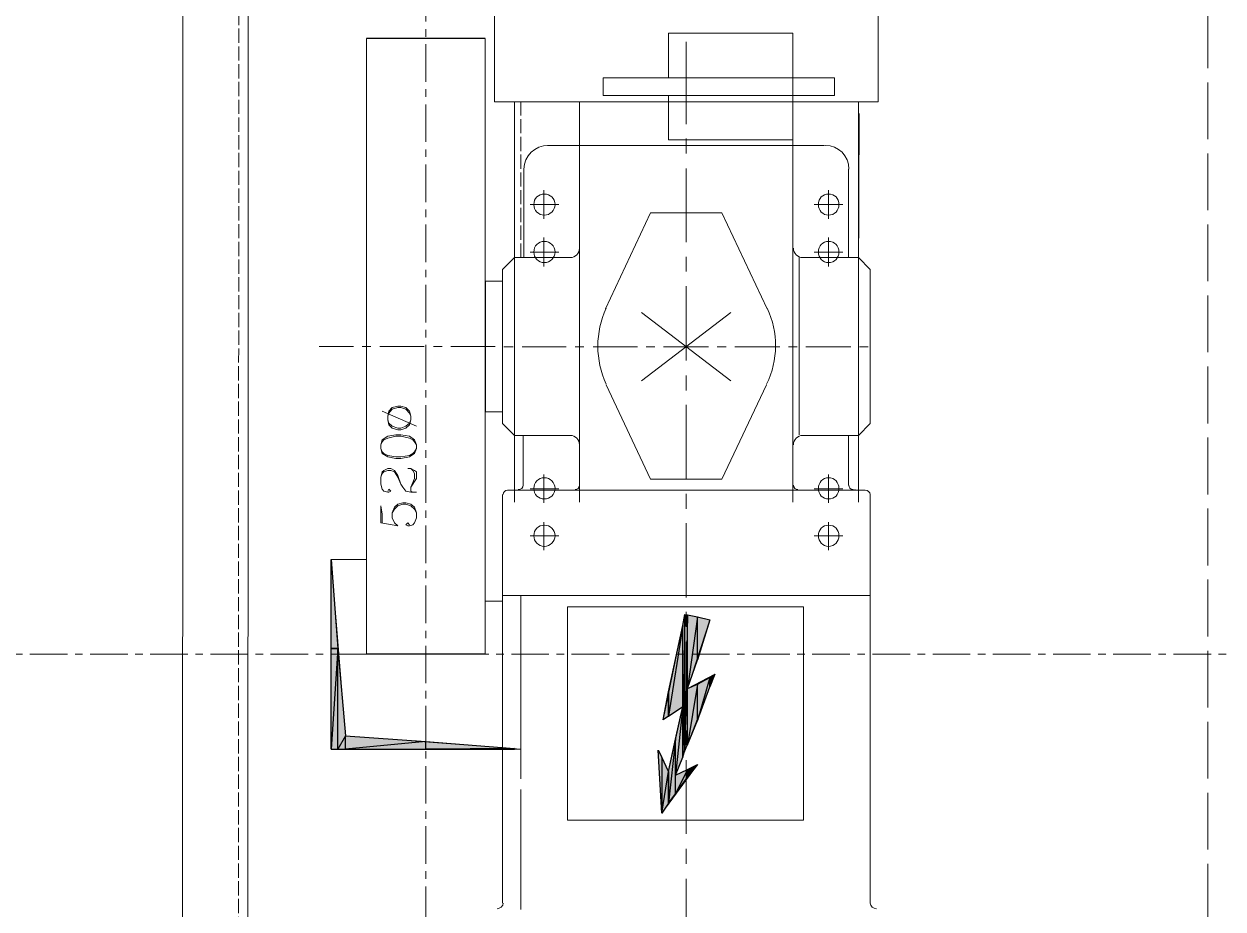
# Model space of a CAD drawing. Header units: millimetres. Extents: x -665 to 20454, y -27797 to 160.
# Drawn here: x 18100 to 19112, y -1835 to -1087 of the extents above; entities that cross this region are included whole.
import ezdxf

# ---------------------------------------------------------------- set-up
doc = ezdxf.new("R2010")
doc.units = ezdxf.units.MM
doc.linetypes.add('$0$ACAD_ISO02W100', pattern=[15, 12, -3])
doc.linetypes.add('$0$CENTER', pattern=[50.8, 31.75, -6.35, 6.35, -6.35])
for name, color, linetype, lineweight in [('$0$Car', 3, 'Continuous', 18), ('$0$CL', 2, '$0$CENTER', 0), ('$0$DL', 8, '$0$ACAD_ISO02W100', 0)]:
    doc.layers.add(name, color=color, linetype=linetype, lineweight=lineweight)

msp = doc.modelspace()

# ---------------------------------------------------------------- hatches: boundary and pattern name
at = {"true_color": 0x000007}
for points in [[(18364.911, -1614.638), (18359.117, -1614.638), (18359.117, -1539.321)], [(18678.817, -1590.41), (18668.283, -1624.118), (18668.283, -1587.777)], [(18683.031, -1636.232), (18678.817, -1646.766), (18678.817, -1638.865)], [(18644.056, -1650.979), (18644.056, -1671.52), (18639.315, -1674.68)], [(18644.056, -1718.395), (18644.056, -1745.257), (18638.262, -1753.684)], [(18668.283, -1712.602), (18659.856, -1723.136), (18659.856, -1716.815)]]:
    msp.add_hatch(color=7, dxfattribs=at).paths.add_polyline_path(points)
h = msp.add_hatch(color=7, dxfattribs=at)
h.paths.add_polyline_path([(18657.75, -1700.488), (18657.75, -1585.67), (18656.169, -1706.282)])
h.paths.add_polyline_path([(18657.75, -1585.67), (18656.169, -1706.282), (18656.169, -1595.15)])
h = msp.add_hatch(color=7, dxfattribs=at)
h.paths.add_polyline_path([(18659.856, -1695.748), (18659.856, -1586.197), (18657.75, -1700.488)])
h.paths.add_polyline_path([(18659.856, -1586.197), (18657.75, -1700.488), (18657.75, -1585.67)])
h = msp.add_hatch(color=7, dxfattribs=at)
h.paths.add_polyline_path([(18668.283, -1624.118), (18668.283, -1587.777), (18659.856, -1648.346)])
h.paths.add_polyline_path([(18668.283, -1587.777), (18659.856, -1648.346), (18659.856, -1586.197)])
h = msp.add_hatch(color=7, dxfattribs=at)
h.paths.add_polyline_path([(18656.169, -1663.62), (18656.169, -1595.15), (18644.056, -1671.52)])
h.paths.add_polyline_path([(18656.169, -1595.15), (18644.056, -1671.52), (18644.056, -1650.979)])
h = msp.add_hatch(color=7, dxfattribs=at)
h.paths.add_polyline_path([(18364.911, -1699.435), (18364.911, -1614.638), (18359.117, -1699.435)])
h.paths.add_polyline_path([(18364.911, -1614.638), (18359.117, -1699.435), (18359.117, -1614.638)])
h = msp.add_hatch(color=7, dxfattribs=at)
h.paths.add_polyline_path([(18371.231, -1699.435), (18371.231, -1688.374), (18364.911, -1699.435)])
h.paths.add_polyline_path([(18371.231, -1688.374), (18364.911, -1699.435), (18364.911, -1614.638)])
h = msp.add_hatch(color=7, dxfattribs=at)
h.paths.add_polyline_path([(18678.817, -1646.766), (18678.817, -1638.865), (18668.283, -1675.207)])
h.paths.add_polyline_path([(18678.817, -1638.865), (18668.283, -1675.207), (18668.283, -1644.659)])
h = msp.add_hatch(color=7, dxfattribs=at)
h.paths.add_polyline_path([(18668.283, -1675.207), (18668.283, -1644.659), (18659.856, -1695.748)])
h.paths.add_polyline_path([(18668.283, -1644.659), (18659.856, -1695.748), (18659.856, -1648.346)])
h = msp.add_hatch(color=7, dxfattribs=at)
h.paths.add_polyline_path([(18656.169, -1706.282), (18656.169, -1663.62), (18649.849, -1721.556)])
h.paths.add_polyline_path([(18656.169, -1663.62), (18649.849, -1721.556), (18649.849, -1691.008)])
h = msp.add_hatch(color=7, dxfattribs=at)
h.paths.add_polyline_path([(18439.174, -1699.435), (18439.174, -1693.114), (18371.231, -1699.435)])
h.paths.add_polyline_path([(18439.174, -1693.114), (18371.231, -1699.435), (18371.231, -1688.374)])
h = msp.add_hatch(color=7, dxfattribs=at)
h.paths.add_polyline_path([(18513.963, -1699.435), (18513.963, -1698.908), (18439.174, -1699.435)])
h.paths.add_polyline_path([(18513.963, -1698.908), (18439.174, -1699.435), (18439.174, -1693.114)])
h = msp.add_hatch(color=7, dxfattribs=at)
h.paths.add_polyline_path([(18649.849, -1737.356), (18649.849, -1691.008), (18644.056, -1745.257)])
h.paths.add_polyline_path([(18649.849, -1691.008), (18644.056, -1745.257), (18644.056, -1718.395)])
h = msp.add_hatch(color=7, dxfattribs=at)
h.paths.add_polyline_path([(18644.056, -1718.395), (18638.262, -1706.282), (18638.262, -1753.684)])
h.paths.add_polyline_path([(18638.262, -1706.282), (18638.262, -1753.684), (18635.102, -1700.488)])
h = msp.add_hatch(color=7, dxfattribs=at)
h.paths.add_polyline_path([(18659.856, -1723.136), (18659.856, -1716.815), (18649.849, -1737.356)])
h.paths.add_polyline_path([(18659.856, -1716.815), (18649.849, -1737.356), (18649.849, -1721.556)])

# ---------------------------------------------------------------- linework, layer by layer
at = {"layer": '$0$Car'}
for p, q in [((18621.036, -1388.586), (18696.569, -1330.854)), ((18621.036, -1330.854), (18696.569, -1388.586))]:
    msp.add_line(p, q, dxfattribs=at)
at = {"layer": '$0$CL'}
for p, q in [((18439.174, -2812.325), (18439.174, -405.67)), ((16479.308, -1619.378), (19624.174, -1619.378))]:
    msp.add_line(p, q, dxfattribs=at)
at = {"layer": '$0$DL', "ltscale": 4}
msp.add_line((19099.174, -2504.378), (19099.174, -704.378), dxfattribs=at)
at = {"layer": '$0$DL'}
for points in [[(18280.668, -2663.05), (18281.442, -545.717)], [(18519.23, -1284.404), (18519.23, -1152.732), (18519.23, -1152.732)]]:
    msp.add_lwpolyline(points, dxfattribs=at)
for p, q in [((18489.209, -1099.378), (18389.138, -1099.378)), ((18489.209, -1304.411), (18489.209, -1414.503)), ((18489.209, -1619.378), (18389.138, -1619.378))]:
    msp.add_line(p, q)
at = {"color": 7, "linetype": 'Continuous', "lineweight": 20}
for points in [[(18233.792, -2663.05), (18233.967, -545.717)], [(18289.378, -545.717), (18288.608, -2663.05)], [(18748.887, -1213.728), (18748.894, -1132.717)], [(18748.867, -1303.447), (18748.881, -1142.717)], [(18513.963, -1303.447), (18513.967, -1162.732)], [(18568.743, -1162.732), (18568.739, -1303.447), (18568.739, -1303.447)], [(18804.791, -1162.732), (18804.169, -1303.447), (18804.169, -1303.447)]]:
    msp.add_lwpolyline(points, dxfattribs=at)
at = {"color": 7, "linetype": 'Continuous', "lineweight": 20, "true_color": 0x000007}
for points in [[(18497.109, -1152.732), (18497.109, -1073.728), (18497.109, -1073.728)], [(18821.023, -1073.728), (18821.023, -1152.732), (18821.023, -1152.732)], [(18389.138, -1619.378), (18389.138, -1099.378), (18389.138, -1099.378)], [(18489.209, -1099.378), (18489.209, -1619.378), (18489.209, -1619.378)], [(18588.753, -1132.717), (18644.056, -1132.717), (18644.056, -1094.796)], [(18644.056, -1094.796), (18748.867, -1094.796), (18748.867, -1094.796)], [(18658.803, -1102.17), (18658.803, -1171.692), (18658.803, -1171.692)], [(18748.867, -1094.796), (18748.867, -1132.717), (18784.155, -1132.717)], [(18588.753, -1147.465), (18588.753, -1132.717), (18588.753, -1132.717)], [(18644.056, -1132.717), (18748.867, -1132.717), (18748.867, -1132.717)], [(18784.155, -1132.717), (18784.155, -1147.465), (18784.155, -1147.465)], [(18821.023, -1152.732), (18497.109, -1152.732), (18497.109, -1152.732)], [(18513.963, -1490.859), (18513.963, -1152.732), (18513.963, -1152.732)], [(18568.739, -1152.732), (18568.739, -1490.859), (18568.739, -1490.859)], [(18644.056, -1184.86), (18644.056, -1147.465), (18588.753, -1147.465)], [(18748.867, -1147.465), (18644.056, -1147.465), (18644.056, -1147.465)], [(18784.155, -1147.465), (18748.867, -1147.465), (18748.867, -1147.465)], [(18748.867, -1147.465), (18748.867, -1184.86), (18748.867, -1184.86)], [(18804.169, -1152.732), (18804.169, -1490.859), (18804.169, -1490.859)], [(18748.867, -1490.859), (18748.867, -1162.732), (18748.867, -1162.732)], [(18658.803, -1183.806), (18658.803, -1196.447), (18658.803, -1196.447)], [(18541.878, -1189.6), (18568.739, -1189.6), (18568.739, -1189.6)], [(18568.739, -1189.6), (18748.867, -1189.6), (18748.867, -1189.6)], [(18568.739, -1189.6), (18568.739, -1276.504), (18568.739, -1276.504)], [(18748.867, -1184.86), (18644.056, -1184.86), (18644.056, -1184.86)], [(18748.867, -1189.6), (18775.728, -1189.6), (18775.728, -1189.6)], [(18748.867, -1189.6), (18748.867, -1276.504), (18748.867, -1276.504)], [(18521.864, -1284.404), (18521.864, -1209.614), (18521.864, -1209.614)], [(18658.803, -1209.087), (18658.803, -1271.237), (18658.803, -1271.237)], [(18795.742, -1209.614), (18795.742, -1284.404), (18795.742, -1284.404)], [(18538.718, -1251.749), (18538.718, -1239.635), (18538.718, -1227.521)], [(18778.888, -1251.749), (18778.888, -1239.635), (18778.888, -1227.521)], [(18551.358, -1239.635), (18538.718, -1239.635), (18527.131, -1239.635)], [(18766.774, -1239.635), (18778.888, -1239.635), (18778.888, -1239.635)], [(18791.002, -1239.635), (18778.888, -1239.635), (18778.888, -1239.635)], [(18628.782, -1246.482), (18590.86, -1327.592), (18590.86, -1327.592)], [(18688.824, -1246.482), (18628.782, -1246.482), (18628.782, -1246.482)], [(18727.272, -1327.592), (18688.824, -1246.482), (18688.824, -1246.482)], [(18538.718, -1267.55), (18538.718, -1279.664), (18538.718, -1279.664)], [(18778.888, -1291.777), (18778.888, -1279.664), (18778.888, -1267.55)], [(18489.209, -1284.411), (18489.209, -1414.503), (18489.209, -1414.503)], [(18503.956, -1294.411), (18513.963, -1284.404), (18513.963, -1284.404)], [(18513.963, -1284.404), (18521.864, -1284.404), (18560.839, -1284.404)], [(18513.963, -1284.404), (18513.963, -1434.51), (18513.963, -1434.51)], [(18551.358, -1279.664), (18538.718, -1279.664), (18527.131, -1279.664)], [(18538.718, -1291.777), (18538.718, -1279.664), (18538.718, -1279.664)], [(18568.739, -1276.504), (18568.739, -1442.411), (18568.739, -1442.411)], [(18658.803, -1283.877), (18658.803, -1295.991), (18658.803, -1295.991)], [(18748.867, -1276.504), (18748.867, -1442.411), (18748.867, -1442.411)], [(18754.134, -1283.877), (18754.134, -1433.983), (18754.134, -1433.983)], [(18795.742, -1284.404), (18757.294, -1284.404), (18757.294, -1284.404)], [(18766.774, -1279.664), (18778.888, -1279.664), (18778.888, -1279.664)], [(18791.002, -1279.664), (18778.888, -1279.664), (18778.888, -1279.664)], [(18814.176, -1294.411), (18804.169, -1284.404), (18795.742, -1284.404)], [(18804.169, -1284.404), (18804.169, -1434.51), (18804.169, -1434.51)], [(18503.956, -1424.503), (18503.956, -1294.411), (18503.956, -1294.411)], [(18814.176, -1294.411), (18814.176, -1424.503), (18814.176, -1424.503)], [(18503.956, -1304.411), (18489.209, -1304.411), (18489.209, -1304.411)], [(18658.803, -1308.632), (18658.803, -1371.308), (18658.803, -1371.308)], [(18378.078, -1359.457), (18349.11, -1359.457), (18349.11, -1359.457)], [(18392.825, -1359.457), (18385.451, -1359.457), (18385.451, -1359.457)], [(18437.594, -1359.457), (18400.199, -1359.457), (18400.199, -1359.457)], [(18452.868, -1359.457), (18445.494, -1359.457), (18445.494, -1359.457)], [(18497.636, -1359.457), (18460.241, -1359.457), (18460.241, -1359.457)], [(18512.91, -1359.72), (18505.01, -1359.72), (18505.01, -1359.72)], [(18557.679, -1359.72), (18520.284, -1359.72), (18520.284, -1359.72)], [(18572.426, -1359.72), (18565.052, -1359.72), (18565.052, -1359.72)], [(18617.721, -1359.72), (18580.326, -1359.72), (18580.326, -1359.72)], [(18632.468, -1359.72), (18625.095, -1359.72), (18625.095, -1359.72)], [(18677.764, -1359.72), (18639.842, -1359.72), (18639.842, -1359.72)], [(18692.511, -1359.72), (18685.137, -1359.72), (18685.137, -1359.72)], [(18737.806, -1359.72), (18699.885, -1359.72), (18699.885, -1359.72)], [(18752.554, -1359.72), (18745.18, -1359.72), (18745.18, -1359.72)], [(18797.849, -1359.72), (18759.927, -1359.72), (18759.927, -1359.72)], [(18812.596, -1359.72), (18805.222, -1359.72), (18805.222, -1359.72)], [(18658.803, -1383.948), (18658.803, -1396.589), (18658.803, -1396.589)], [(18591.387, -1391.848), (18628.782, -1471.378), (18628.782, -1471.378)], [(18688.824, -1471.378), (18726.746, -1391.848), (18726.746, -1391.848)], [(18402.195, -1414.094), (18431.163, -1426.735), (18431.163, -1426.735)], [(18406.935, -1421.468), (18407.989, -1425.682), (18410.622, -1428.315), (18415.362, -1429.895), (18417.996, -1429.895), (18422.209, -1428.315), (18425.37, -1425.682), (18426.423, -1421.468), (18426.423, -1418.308), (18425.37, -1414.094), (18422.209, -1410.934), (18417.996, -1409.881), (18415.362, -1409.881), (18410.622, -1410.934), (18407.989, -1414.094), (18406.935, -1418.308), (18406.935, -1421.468), (18407.989, -1424.102), (18410.622, -1426.735), (18415.362, -1428.315), (18417.996, -1428.315), (18422.209, -1426.735), (18425.37, -1424.102), (18426.423, -1421.468)], [(18426.423, -1418.308), (18425.37, -1415.675), (18422.209, -1412.514), (18417.996, -1410.934), (18415.362, -1410.934), (18410.622, -1412.514), (18407.989, -1415.675), (18406.935, -1418.308)], [(18489.209, -1414.503), (18503.956, -1414.503), (18503.956, -1414.503)], [(18658.803, -1408.702), (18658.803, -1471.378), (18658.803, -1471.378)], [(18503.956, -1424.503), (18513.963, -1434.51), (18513.963, -1434.51)], [(18814.176, -1424.503), (18804.169, -1434.51), (18795.742, -1434.51)], [(18401.142, -1445.696), (18402.195, -1449.909), (18406.935, -1452.543), (18413.782, -1454.123), (18417.996, -1454.123), (18425.37, -1452.543), (18429.583, -1449.909), (18431.163, -1445.696), (18431.163, -1442.536), (18429.583, -1438.322), (18425.37, -1435.162), (18417.996, -1434.109), (18413.782, -1434.109), (18406.935, -1435.162), (18402.195, -1438.322), (18401.142, -1442.536), (18401.142, -1445.696), (18402.195, -1448.329), (18403.775, -1449.909), (18406.935, -1451.489), (18413.782, -1452.543), (18417.996, -1452.543), (18425.37, -1451.489), (18428.003, -1449.909), (18429.583, -1448.329), (18431.163, -1445.696)], [(18431.163, -1442.536), (18429.583, -1439.902), (18428.003, -1438.322), (18425.37, -1436.742), (18417.996, -1435.162), (18413.782, -1435.162), (18406.935, -1436.742), (18403.775, -1438.322), (18402.195, -1439.902), (18401.142, -1442.536)], [(18513.963, -1434.51), (18521.337, -1434.51), (18521.337, -1434.51)], [(18521.337, -1434.51), (18560.839, -1434.51), (18560.839, -1434.51)], [(18521.337, -1434.51), (18521.337, -1476.645), (18521.337, -1476.645)], [(18795.742, -1434.51), (18757.294, -1434.51), (18757.294, -1434.51)], [(18795.742, -1434.51), (18795.742, -1476.645), (18795.742, -1476.645)], [(18568.739, -1442.411), (18568.739, -1476.645), (18568.739, -1476.645)], [(18748.867, -1442.411), (18748.867, -1476.645), (18748.867, -1476.645)], [(18406.935, -1481.511), (18407.989, -1479.931), (18409.569, -1481.511), (18407.989, -1482.564), (18406.935, -1482.564), (18403.775, -1481.511), (18402.195, -1479.931), (18401.142, -1475.717), (18401.142, -1469.923), (18402.195, -1465.183), (18403.775, -1464.13), (18406.935, -1462.55), (18409.569, -1462.55), (18412.729, -1464.13), (18415.362, -1468.343), (18417.996, -1475.717), (18419.576, -1478.35), (18422.209, -1481.511), (18426.423, -1482.564), (18431.163, -1482.564)], [(18401.142, -1469.923), (18402.195, -1466.763), (18403.775, -1465.183), (18406.935, -1464.13), (18409.569, -1464.13), (18412.729, -1465.183), (18415.362, -1469.923), (18417.996, -1475.717)], [(18426.423, -1478.35), (18431.163, -1470.977), (18431.163, -1465.183), (18429.583, -1464.13), (18426.423, -1462.55), (18423.789, -1462.55)], [(18428.003, -1482.564), (18426.423, -1481.511), (18426.423, -1478.35), (18429.583, -1470.977), (18429.583, -1466.763), (18428.003, -1464.13), (18426.423, -1462.55)], [(18538.718, -1467.692), (18538.718, -1479.805), (18538.718, -1479.805)], [(18628.782, -1471.378), (18688.824, -1471.378), (18688.824, -1471.378)], [(18778.888, -1467.692), (18778.888, -1479.805), (18778.888, -1479.805)], [(18503.956, -1569.869), (18503.956, -1484.546), (18503.956, -1484.546)], [(18508.17, -1480.859), (18517.124, -1480.859), (18517.124, -1480.859)], [(18517.124, -1480.859), (18565.052, -1480.859), (18565.052, -1480.859)], [(18551.358, -1479.805), (18538.718, -1479.805), (18527.131, -1479.805)], [(18538.718, -1491.393), (18538.718, -1479.805), (18538.718, -1479.805)], [(18565.052, -1480.859), (18753.08, -1480.859), (18753.08, -1480.859)], [(18658.803, -1484.019), (18658.803, -1496.659), (18658.803, -1496.659)], [(18753.08, -1480.859), (18799.429, -1480.859), (18799.429, -1480.859)], [(18766.774, -1479.805), (18778.888, -1479.805), (18778.888, -1479.805)], [(18791.002, -1479.805), (18778.888, -1479.805), (18778.888, -1479.805)], [(18778.888, -1491.393), (18778.888, -1479.805), (18778.888, -1479.805)], [(18799.429, -1480.859), (18801.009, -1480.859), (18809.963, -1480.859)], [(18814.176, -1484.546), (18814.176, -1569.869), (18814.176, -1569.869)], [(18401.142, -1508.372), (18415.362, -1511.005), (18412.729, -1508.372), (18410.622, -1504.158), (18410.622, -1499.945), (18412.729, -1495.205), (18415.362, -1492.571), (18419.576, -1491.518), (18422.209, -1491.518), (18426.423, -1492.571), (18429.583, -1495.205), (18431.163, -1499.945), (18431.163, -1504.158), (18429.583, -1508.372), (18428.003, -1509.952), (18425.37, -1511.005), (18423.789, -1511.005), (18422.209, -1509.952), (18423.789, -1508.372), (18425.37, -1509.952)], [(18401.142, -1508.372), (18401.142, -1494.151), (18402.195, -1500.998), (18402.195, -1508.372)], [(18410.622, -1499.945), (18412.729, -1496.785), (18415.362, -1494.151), (18419.576, -1492.571), (18422.209, -1492.571), (18426.423, -1494.151), (18429.583, -1496.785), (18431.163, -1499.945)], [(18538.718, -1531.421), (18538.718, -1519.307), (18538.718, -1507.72)], [(18778.888, -1531.421), (18778.888, -1519.307), (18778.888, -1507.72)], [(18658.803, -1508.773), (18658.803, -1571.449), (18658.803, -1571.449)], [(18551.358, -1519.307), (18538.718, -1519.307), (18527.131, -1519.307)], [(18766.774, -1519.307), (18778.888, -1519.307), (18778.888, -1519.307)], [(18791.002, -1519.307), (18778.888, -1519.307), (18778.888, -1519.307)], [(18371.231, -1688.374), (18359.117, -1539.321), (18359.117, -1539.321)], [(18389.138, -1539.321), (18359.117, -1539.321), (18359.117, -1699.435)], [(18489.209, -1574.602), (18504.22, -1574.602), (18504.22, -1574.602)], [(18503.956, -1569.869), (18503.956, -1829.527), (18503.956, -1829.527)], [(18519.23, -1569.869), (18519.23, -1724.716), (18519.23, -1724.716)], [(18814.176, -1829.527), (18814.176, -1569.869), (18814.176, -1569.869)], [(18519.23, -1703.648), (18519.23, -1583.563), (18519.23, -1583.563)], [(18558.732, -1579.35), (18757.82, -1579.35), (18757.82, -1579.35)], [(18558.732, -1759.477), (18558.732, -1579.35), (18558.732, -1579.35)], [(18657.75, -1585.67), (18639.315, -1674.68), (18656.169, -1663.62), (18644.056, -1718.395), (18635.102, -1700.488), (18638.262, -1753.684)], [(18678.817, -1590.41), (18657.75, -1585.67), (18657.75, -1585.67)], [(18658.803, -1583.563), (18658.803, -1596.204), (18658.803, -1596.204)], [(18757.82, -1579.35), (18757.82, -1759.477), (18757.82, -1759.477)], [(18683.031, -1636.232), (18659.856, -1648.346), (18678.817, -1590.41)], [(18658.803, -1608.844), (18658.803, -1671.52), (18658.803, -1671.52)], [(18649.849, -1721.556), (18683.031, -1636.232), (18683.031, -1636.232)], [(18519.23, -1699.435), (18371.231, -1688.374), (18371.231, -1688.374)], [(18658.803, -1683.634), (18658.803, -1696.275), (18658.803, -1696.275)], [(18519.23, -1699.435), (18359.117, -1699.435), (18359.117, -1699.435)], [(18359.117, -1699.435), (18519.23, -1699.435), (18519.23, -1699.435)], [(18658.803, -1708.915), (18658.803, -1771.064), (18658.803, -1771.064)], [(18638.262, -1753.684), (18668.283, -1712.602), (18649.849, -1721.556)], [(18519.23, -1834.794), (18519.23, -1733.669), (18519.23, -1733.669)], [(18757.82, -1759.477), (18558.732, -1759.477), (18558.732, -1759.477)], [(18658.803, -1783.705), (18658.803, -1796.345), (18658.803, -1796.345)], [(18658.803, -1808.986), (18658.803, -1871.135), (18658.803, -1871.135)]]:
    msp.add_lwpolyline(points, dxfattribs=at)
at = {"color": 7, "linetype": 'Continuous', "lineweight": -2, "true_color": 0x000007}
for points in [[(18364.911, -1614.638), (18359.117, -1614.638), (18359.117, -1539.321)], [(18657.75, -1700.488), (18657.75, -1585.67), (18656.169, -1706.282)], [(18657.75, -1585.67), (18656.169, -1706.282), (18656.169, -1595.15)], [(18659.856, -1586.197), (18657.75, -1700.488), (18657.75, -1585.67)], [(18659.856, -1695.748), (18659.856, -1586.197), (18657.75, -1700.488)], [(18668.283, -1587.777), (18659.856, -1648.346), (18659.856, -1586.197)], [(18668.283, -1624.118), (18668.283, -1587.777), (18659.856, -1648.346)], [(18678.817, -1590.41), (18668.283, -1624.118), (18668.283, -1587.777)], [(18656.169, -1663.62), (18656.169, -1595.15), (18644.056, -1671.52)], [(18656.169, -1595.15), (18644.056, -1671.52), (18644.056, -1650.979)], [(18364.911, -1699.435), (18364.911, -1614.638), (18359.117, -1699.435)], [(18364.911, -1614.638), (18359.117, -1699.435), (18359.117, -1614.638)], [(18371.231, -1688.374), (18364.911, -1699.435), (18364.911, -1614.638)], [(18678.817, -1646.766), (18678.817, -1638.865), (18668.283, -1675.207)], [(18678.817, -1638.865), (18668.283, -1675.207), (18668.283, -1644.659)], [(18683.031, -1636.232), (18678.817, -1646.766), (18678.817, -1638.865)], [(18668.283, -1675.207), (18668.283, -1644.659), (18659.856, -1695.748)], [(18668.283, -1644.659), (18659.856, -1695.748), (18659.856, -1648.346)], [(18644.056, -1650.979), (18644.056, -1671.52), (18639.315, -1674.68)], [(18656.169, -1706.282), (18656.169, -1663.62), (18649.849, -1721.556)], [(18656.169, -1663.62), (18649.849, -1721.556), (18649.849, -1691.008)], [(18371.231, -1699.435), (18371.231, -1688.374), (18364.911, -1699.435)], [(18439.174, -1693.114), (18371.231, -1699.435), (18371.231, -1688.374)], [(18439.174, -1699.435), (18439.174, -1693.114), (18371.231, -1699.435)], [(18513.963, -1698.908), (18439.174, -1699.435), (18439.174, -1693.114)], [(18513.963, -1699.435), (18513.963, -1698.908), (18439.174, -1699.435)], [(18649.849, -1737.356), (18649.849, -1691.008), (18644.056, -1745.257)], [(18649.849, -1691.008), (18644.056, -1745.257), (18644.056, -1718.395)], [(18638.262, -1706.282), (18638.262, -1753.684), (18635.102, -1700.488)], [(18644.056, -1718.395), (18638.262, -1706.282), (18638.262, -1753.684)], [(18644.056, -1718.395), (18644.056, -1745.257), (18638.262, -1753.684)], [(18659.856, -1723.136), (18659.856, -1716.815), (18649.849, -1737.356)], [(18659.856, -1716.815), (18649.849, -1737.356), (18649.849, -1721.556)], [(18668.283, -1712.602), (18659.856, -1723.136), (18659.856, -1716.815)]]:
    msp.add_lwpolyline(points, close=True, dxfattribs=at)
at = {"color": 7, "linetype": 'Continuous', "lineweight": 20, "true_color": 0x000007}
msp.add_lwpolyline([(18503.956, -1569.869), (18814.176, -1569.869)], close=True, dxfattribs=at)
for points in [[(18542.405, -1189.6), (18531.344, -1189.6), (18521.864, -1198.554), (18521.864, -1209.614)], [(18796.269, -1209.614), (18796.269, -1198.554), (18787.315, -1189.6), (18776.255, -1189.6)], [(18560.839, -1284.404), (18565.579, -1284.404), (18568.739, -1280.717), (18568.739, -1276.504)], [(18749.393, -1276.504), (18749.393, -1280.717), (18753.08, -1284.404), (18757.294, -1284.404)], [(18591.387, -1327.066), (18581.906, -1347.607), (18581.906, -1370.781), (18591.387, -1391.322)], [(18726.746, -1391.322), (18736.753, -1370.781), (18736.753, -1347.607), (18727.272, -1327.066)], [(18568.739, -1442.411), (18568.739, -1438.197), (18565.579, -1434.51), (18560.839, -1434.51)], [(18757.294, -1434.51), (18753.08, -1434.51), (18749.393, -1438.197), (18749.393, -1442.411)], [(18517.124, -1480.332), (18519.23, -1480.332), (18521.337, -1478.752), (18521.337, -1476.645)], [(18565.052, -1480.332), (18567.159, -1480.332), (18568.739, -1478.752), (18568.739, -1476.645)], [(18749.393, -1476.645), (18749.393, -1478.752), (18750.973, -1480.332), (18753.08, -1480.332)], [(18796.269, -1476.645), (18796.269, -1478.225), (18797.322, -1480.332), (18799.429, -1480.332)], [(18508.17, -1480.859), (18506.063, -1480.859), (18504.483, -1482.439), (18504.483, -1484.546)], [(18799.429, -1480.332), (18799.956, -1480.859), (18800.482, -1480.859), (18801.536, -1480.332)], [(18814.176, -1484.546), (18814.176, -1482.439), (18812.069, -1480.859), (18809.963, -1480.859)], [(18499.216, -1834.267), (18501.85, -1834.267), (18504.483, -1832.16), (18504.483, -1829.527)], [(18814.176, -1829.527), (18814.176, -1832.16), (18816.81, -1834.267), (18819.443, -1834.267)]]:
    msp.add_open_spline(points, degree=3, dxfattribs=at)
for points in [[(18539.245, -1248.589), (18543.985, -1248.589), (18548.198, -1244.376), (18548.198, -1239.635), (18548.198, -1239.635), (18548.198, -1234.368), (18543.985, -1230.682), (18539.245, -1230.682), (18539.245, -1230.682), (18533.978, -1230.682), (18530.291, -1234.368), (18530.291, -1239.635), (18530.291, -1239.635), (18530.291, -1244.376), (18533.978, -1248.589), (18539.245, -1248.589)], [(18778.888, -1248.589), (18784.155, -1248.589), (18787.842, -1244.376), (18787.842, -1239.635), (18787.842, -1239.635), (18787.842, -1234.368), (18784.155, -1230.682), (18778.888, -1230.682), (18778.888, -1230.682), (18774.148, -1230.682), (18770.461, -1234.368), (18770.461, -1239.635), (18770.461, -1239.635), (18770.461, -1244.376), (18774.148, -1248.589), (18778.888, -1248.589)], [(18539.245, -1288.617), (18543.985, -1288.617), (18548.198, -1284.404), (18548.198, -1279.664), (18548.198, -1279.664), (18548.198, -1274.397), (18543.985, -1270.71), (18539.245, -1270.71), (18539.245, -1270.71), (18533.978, -1270.71), (18530.291, -1274.397), (18530.291, -1279.664), (18530.291, -1279.664), (18530.291, -1284.404), (18533.978, -1288.617), (18539.245, -1288.617)], [(18778.888, -1288.617), (18784.155, -1288.617), (18787.842, -1284.404), (18787.842, -1279.664), (18787.842, -1279.664), (18787.842, -1274.397), (18784.155, -1270.71), (18778.888, -1270.71), (18778.888, -1270.71), (18774.148, -1270.71), (18770.461, -1274.397), (18770.461, -1279.664), (18770.461, -1279.664), (18770.461, -1284.404), (18774.148, -1288.617), (18778.888, -1288.617)], [(18539.245, -1488.232), (18543.985, -1488.232), (18548.198, -1484.546), (18548.198, -1479.279), (18548.198, -1479.279), (18548.198, -1474.539), (18543.985, -1470.325), (18539.245, -1470.325), (18539.245, -1470.325), (18533.978, -1470.325), (18530.291, -1474.539), (18530.291, -1479.279), (18530.291, -1479.279), (18530.291, -1484.546), (18533.978, -1488.232), (18539.245, -1488.232)], [(18778.888, -1488.232), (18784.155, -1488.232), (18787.842, -1484.546), (18787.842, -1479.279), (18787.842, -1479.279), (18787.842, -1474.539), (18784.155, -1470.325), (18778.888, -1470.325), (18778.888, -1470.325), (18774.148, -1470.325), (18770.461, -1474.539), (18770.461, -1479.279), (18770.461, -1479.279), (18770.461, -1484.546), (18774.148, -1488.232), (18778.888, -1488.232)], [(18539.245, -1528.261), (18543.985, -1528.261), (18548.198, -1524.047), (18548.198, -1519.307), (18548.198, -1519.307), (18548.198, -1514.04), (18543.985, -1510.353), (18539.245, -1510.353), (18539.245, -1510.353), (18533.978, -1510.353), (18530.291, -1514.04), (18530.291, -1519.307), (18530.291, -1519.307), (18530.291, -1524.047), (18533.978, -1528.261), (18539.245, -1528.261)], [(18778.888, -1528.261), (18784.155, -1528.261), (18787.842, -1524.047), (18787.842, -1519.307), (18787.842, -1519.307), (18787.842, -1514.04), (18784.155, -1510.353), (18778.888, -1510.353), (18778.888, -1510.353), (18774.148, -1510.353), (18770.461, -1514.04), (18770.461, -1519.307), (18770.461, -1519.307), (18770.461, -1524.047), (18774.148, -1528.261), (18778.888, -1528.261)]]:
    msp.add_open_spline(points, degree=3, knots=[0, 0, 0, 0, 0.0625, 0.0625, 0.0625, 0.062501, 0.125, 0.125, 0.125, 0.125001, 0.1875, 0.1875, 0.1875, 0.187501, 1, 1, 1, 1], dxfattribs=at)

doc.saveas('drawing.dxf')
